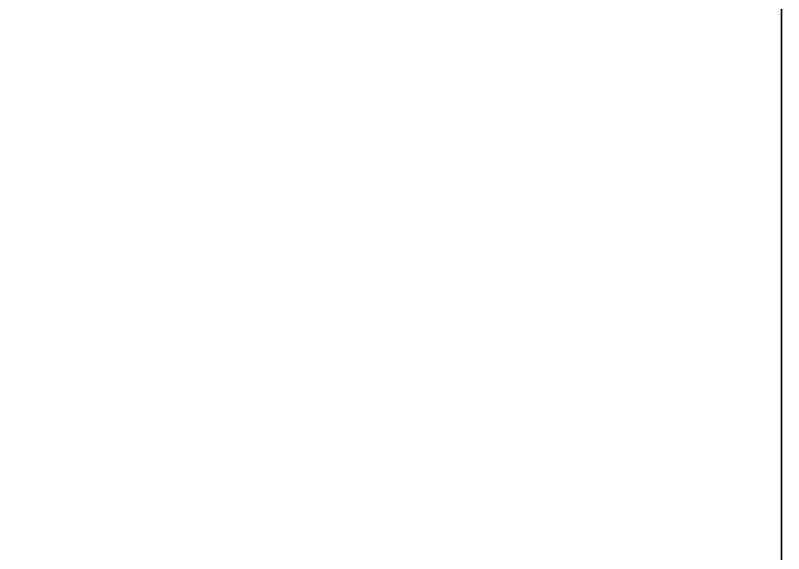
# Model space of a CAD drawing. Extents: x 0 to 7800, y -5130 to 1.
# Drawn here: x 2353.45 to 2362.72, y -1731.53 to -1725.03 of the extents above; entities that cross this region are included whole.
import ezdxf

# ---------------------------------------------------------------- set-up
doc = ezdxf.new("R2010")
doc.units = 0
for name, color, linetype in [('LAYER0', 7, 'CONTINUOUS'), ('LAYER1008', 7, 'CONTINUOUS'), ('LAYER1035', 7, 'CONTINUOUS'), ('LAYER1062', 7, 'CONTINUOUS'), ('LAYER1140', 35, 'CONTINUOUS'), ('LAYER2', 7, 'CONTINUOUS'), ('LAYER971', 7, 'CONTINUOUS'), ('LAYER972', 7, 'CONTINUOUS'), ('LAYER981', 7, 'CONTINUOUS')]:
    doc.layers.add(name, color=color, linetype=linetype)

msp = doc.modelspace()

# ---------------------------------------------------------------- linework, layer by layer
at = {"layer": 'LAYER0'}
for points, invisible_edges in [([(1025.693, -1555.002, -5), (4030.693, -54.002, -5), (1412.693, -4773.002, -5), (1025.693, -1555.002, -5)], 7), ([(1025.693, -54.002), (1412.693, -4773.002), (4030.693, -54.002), (1025.693, -54.002)], 3), ([(1412.693, -4773.002, -5), (4030.693, -54.002, -5), (1412.693, -5130.002, -5), (1412.693, -4773.002, -5)], 3), ([(1412.693, -5130.002, -5), (4030.693, -54.002, -5), (2602.693, -4730.002, -5), (1412.693, -5130.002, -5)], 7), ([(4030.693, -54.002), (1412.693, -4773.002), (2602.693, -4730.002), (4030.693, -54.002)], 7)]:
    msp.add_3dface(points, dxfattribs=dict(at, invisible_edges=invisible_edges))
at = {"layer": 'LAYER1008', "invisible_edges": 1}
for points in [[(2362.694, -1719.001, 380), (2344.694, -2069.001, 380), (2344.694, -1719.001, 380), (2362.694, -1719.001, 380)], [(2344.694, -2069.001, 380), (2362.694, -1719.001, 380), (2362.694, -2069.001, 380), (2344.694, -2069.001, 380)], [(2362.694, -2069.001, 472), (2344.694, -1719.001, 472), (2344.694, -2069.001, 472), (2362.694, -2069.001, 472)], [(2344.694, -1719.001, 472), (2362.694, -2069.001, 472), (2362.694, -1719.001, 472), (2344.694, -1719.001, 472)], [(2362.694, -1719.001, 380), (2362.694, -2069.001, 472), (2362.694, -2069.001, 380), (2362.694, -1719.001, 380)], [(2362.694, -2069.001, 472), (2362.694, -1719.001, 380), (2362.694, -1719.001, 472), (2362.694, -2069.001, 472)]]:
    msp.add_3dface(points, dxfattribs=at)
at = {"layer": 'LAYER1035', "invisible_edges": 1}
for points in [[(2362.694, -1719.001, 554), (2344.694, -2069.001, 554), (2344.694, -1719.001, 554), (2362.694, -1719.001, 554)], [(2344.694, -2069.001, 554), (2362.694, -1719.001, 554), (2362.694, -2069.001, 554), (2344.694, -2069.001, 554)], [(2362.694, -2069.001, 646), (2344.694, -1719.001, 646), (2344.694, -2069.001, 646), (2362.694, -2069.001, 646)], [(2344.694, -1719.001, 646), (2362.694, -2069.001, 646), (2362.694, -1719.001, 646), (2344.694, -1719.001, 646)], [(2362.694, -1719.001, 554), (2362.694, -2069.001, 646), (2362.694, -2069.001, 554), (2362.694, -1719.001, 554)], [(2362.694, -2069.001, 646), (2362.694, -1719.001, 554), (2362.694, -1719.001, 646), (2362.694, -2069.001, 646)]]:
    msp.add_3dface(points, dxfattribs=at)
at = {"layer": 'LAYER1062', "invisible_edges": 1}
for points in [[(2362.694, -1719.001, 728), (2344.694, -2069.001, 728), (2344.694, -1719.001, 728), (2362.694, -1719.001, 728)], [(2344.694, -2069.001, 728), (2362.694, -1719.001, 728), (2362.694, -2069.001, 728), (2344.694, -2069.001, 728)], [(2362.694, -2069.001, 820), (2344.694, -1719.001, 820), (2344.694, -2069.001, 820), (2362.694, -2069.001, 820)], [(2344.694, -1719.001, 820), (2362.694, -2069.001, 820), (2362.694, -1719.001, 820), (2344.694, -1719.001, 820)], [(2362.694, -1719.001, 728), (2362.694, -2069.001, 820), (2362.694, -2069.001, 728), (2362.694, -1719.001, 728)], [(2362.694, -2069.001, 820), (2362.694, -1719.001, 728), (2362.694, -1719.001, 820), (2362.694, -2069.001, 820)]]:
    msp.add_3dface(points, dxfattribs=at)
at = {"layer": 'LAYER1140', "invisible_edges": 1}
for points in [[(3151.694, -1699, 880), (1975.694, -2299, 880), (1975.694, -1699, 880), (3151.694, -1699, 880)], [(1975.694, -2299, 880), (3151.694, -1699, 880), (3151.694, -2299, 880), (1975.694, -2299, 880)], [(3151.694, -2299, 930), (1975.694, -1699, 930), (1975.694, -2299, 930), (3151.694, -2299, 930)], [(1975.694, -1699, 930), (3151.694, -2299, 930), (3151.694, -1699, 930), (1975.694, -1699, 930)]]:
    msp.add_3dface(points, dxfattribs=at)
at = {"layer": 'LAYER971', "invisible_edges": 1}
for points in [[(2011.694, -2131.001, 181), (2375.694, -1719.001, 181), (2375.694, -2131.001, 181), (2011.694, -2131.001, 181)], [(2375.694, -1719.001, 181), (2011.694, -2131.001, 181), (2011.694, -1719.001, 181), (2375.694, -1719.001, 181)], [(2011.694, -1719.001, 199), (2375.694, -2131.001, 199), (2375.694, -1719.001, 199), (2011.694, -1719.001, 199)], [(2375.694, -2131.001, 199), (2011.694, -1719.001, 199), (2011.694, -2131.001, 199), (2375.694, -2131.001, 199)]]:
    msp.add_3dface(points, dxfattribs=at)
at = {"layer": 'LAYER972', "invisible_edges": 1}
for points in [[(2011.694, -1800.001, 861.5), (2375.694, -1720.001, 861.5), (2375.694, -1800.001, 861.5), (2011.694, -1800.001, 861.5)], [(2375.694, -1720.001, 861.5), (2011.694, -1800.001, 861.5), (2011.694, -1720.001, 861.5), (2375.694, -1720.001, 861.5)], [(2011.694, -1720.001, 879.5), (2375.694, -1800.001, 879.5), (2375.694, -1720.001, 879.5), (2011.694, -1720.001, 879.5)], [(2375.694, -1800.001, 879.5), (2011.694, -1720.001, 879.5), (2011.694, -1800.001, 879.5), (2375.694, -1800.001, 879.5)]]:
    msp.add_3dface(points, dxfattribs=at)
at = {"layer": 'LAYER981', "invisible_edges": 1}
for points in [[(2362.694, -1719.001, 206), (2344.694, -2069.001, 206), (2344.694, -1719.001, 206), (2362.694, -1719.001, 206)], [(2344.694, -2069.001, 206), (2362.694, -1719.001, 206), (2362.694, -2069.001, 206), (2344.694, -2069.001, 206)], [(2362.694, -2069.001, 298), (2344.694, -1719.001, 298), (2344.694, -2069.001, 298), (2362.694, -2069.001, 298)], [(2344.694, -1719.001, 298), (2362.694, -2069.001, 298), (2362.694, -1719.001, 298), (2344.694, -1719.001, 298)], [(2362.694, -1719.001, 206), (2362.694, -2069.001, 298), (2362.694, -2069.001, 206), (2362.694, -1719.001, 206)], [(2362.694, -2069.001, 298), (2362.694, -1719.001, 206), (2362.694, -1719.001, 298), (2362.694, -2069.001, 298)]]:
    msp.add_3dface(points, dxfattribs=at)

# ---------------------------------------------------------------- meshes
at = {"layer": 'LAYER2'}
mesh = msp.add_polymesh((14, 2), dxfattribs=at)
for k, corner in enumerate([(1175.695, -1705, 2657), (-0.0002, -1705, 2657), (1175.695, -204, 2657), (1175.695, -1705, 2657), (3880.695, -204, 2657), (1175.695, -204, 2657), (3880.695, -439, 2657), (3880.695, -204, 2657), (5280.695, -439, 2657), (3880.695, -439, 2657), (5280.695, -149, 2657), (5280.695, -439, 2657), (7049.695, -149, 2657), (5280.695, -149, 2657), (7049.695, -289, 2657), (7049.695, -149, 2657), (7649.695, -289, 2657), (7049.695, -289, 2657), (7649.695, -1684, 2657), (7649.695, -289, 2657), (7049.695, -1684, 2657), (7649.695, -1684, 2657), (7049.695, -1779, 2657), (7049.695, -1684, 2657), (3151.695, -1779, 2657), (7049.695, -1779, 2657), (3151.695, -1929, 2657), (7199.695, -1929, 2657)]):
    mesh.set_mesh_vertex(divmod(k, 2), corner)

doc.saveas('drawing.dxf')
